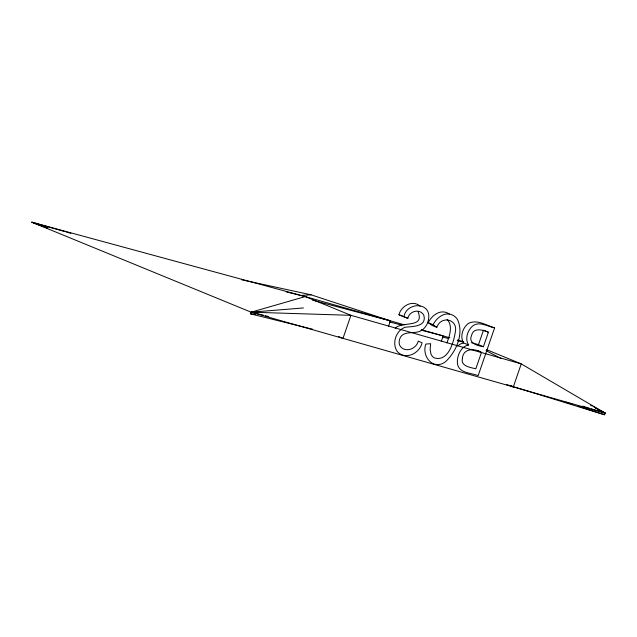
<?xml version="1.0" encoding="UTF-8"?>
<svg xmlns="http://www.w3.org/2000/svg" width="637" height="637" viewBox="0 0 637 637"><rect width="100%" height="100%" fill="white"/><g stroke="black" fill="none" stroke-linecap="round" stroke-linejoin="round"><path stroke-width="0.96" d="M312.616 329.218L250.572 313.858L251.145 312.186L305.234 296.579L404.535 324.886M388.49 326.391L390.401 320.857L311.095 294.827L241.646 279.778M441.274 341.44L443.177 335.906L421.113 330.157M483.427 346.695L478.491 344.665L483.467 330.205L488.412 332.235L483.427 346.695C477.846 345.899 467.908 343.271 471.547 335.492C473.379 327.076 482.83 329.894 488.412 332.235M494.623 327.8L478.148 375.663C471.476 372.788 459.357 373.425 457.549 364.229A15.909 11.426 -67.7 0 1 458.552 354.841C460.177 350.262 463.545 345.787 468.617 344.983C466.276 341.639 466.38 337.284 467.606 333.541A13.297 9.555 -67.7 0 1 473.458 325.388C480.171 321.231 487.838 326.757 494.623 327.8C486.429 325.403 476.946 319.081 468.513 323.357A13.297 9.555 -67.7 0 0 462.661 331.511C461.443 335.253 461.339 339.617 463.68 342.953L468.617 344.983M510.659 385.847L513.311 386.93L521.241 363.886L486.525 349.641M506.566 384.549L604.577 414.791L605.15 413.118L521.241 363.886L350.923 315.323L305.234 296.579L31.85 222.209L251.145 312.186L605.15 413.118L593.939 406.963M446.863 343.001C449.587 335.834 453.162 325.825 447.126 319.424M402.903 316.342L398.961 314.718C401.191 305.824 412.585 299.478 420.181 306.182M407.839 318.365C409.28 310.888 419.982 308.3 423.78 315.148C427.124 326.757 412.792 326.439 405.283 327.211C395.999 330.364 391.667 343.327 397.177 351.409C405.259 360.598 419.679 353.511 422.084 342.794L418.238 341.121C416.439 349.267 404.288 353.4 399.765 345.389A7.7 5.526 -67.7 0 1 399.694 339.027C401.883 331.694 410.746 333.135 416.662 332.188C423.366 331.367 427.825 325.069 428.637 318.723C431.161 301.715 406.653 301.755 403.906 316.74L407.839 318.365L398.961 314.718M428.168 322.648L433.112 324.679C436.576 317.791 444.769 311.111 452.684 315.148A21.379 15.36 -67.7 0 1 457.485 319.487C464.142 333.796 456.259 351.799 445.39 361.84C433.208 370.79 421.383 356.401 425.827 344.076L430.652 343.693L430.11 349.355L430.883 353.758A12.254 8.799 -67.7 0 0 434.243 357.875C448.193 362.079 453.584 342.706 455.256 332.331C458.441 318.97 441.083 315.18 436.807 327.346L431.87 325.316L428.168 322.648C431.631 315.769 439.825 309.08 447.747 313.117A21.379 15.36 -67.7 0 1 449.555 314.232M395.155 328.326C401.843 320.841 424.744 328.668 418.143 311.915M457.684 346.01L460.495 343.94L463.68 342.953M263.559 315.251L251.145 312.186L303.371 307.95M311.095 294.827L300.584 295.425L305.234 296.579M251.145 312.186L350.923 315.323L342.993 338.366L338.573 336.559M250.572 313.858L255.469 314.646M442.763 337.1L448.552 338.518M457.231 340.644L463.019 342.061M286.101 291.834L299.621 295.186M265.47 315.729L268.328 316.438M389.454 321.908L401.923 325.157M312.592 300.21L390.401 320.857M471.507 342.674L478.491 344.665M421.503 329.727L449.841 337.809M457.462 339.983L463.179 341.607M64.202 231.43L31.85 222.209L47.64 228.126M66.105 231.972L70.866 233.333M582.537 406.143L589.129 408.174M591.017 408.755L605.15 413.118L595.515 408.07M605.15 413.118L601.479 411.613M565.99 402.186L572.575 404.344M578.229 406.183L604.577 414.791M41.23 225.49L31.85 222.209L41.182 225.633M43.053 226.318L47.719 228.03M477.368 350.653L480.664 352.006M486.063 350.653L500.953 358.464M510.826 385.624L513.311 386.93M590.483 405.068L592.211 406.016M433.112 324.679L436.807 327.346M462.398 358.297C460.312 366.267 470.536 367.453 475.823 368.799L481.484 352.341C474.557 348.224 463.195 348.144 462.398 358.297"/></g></svg>
